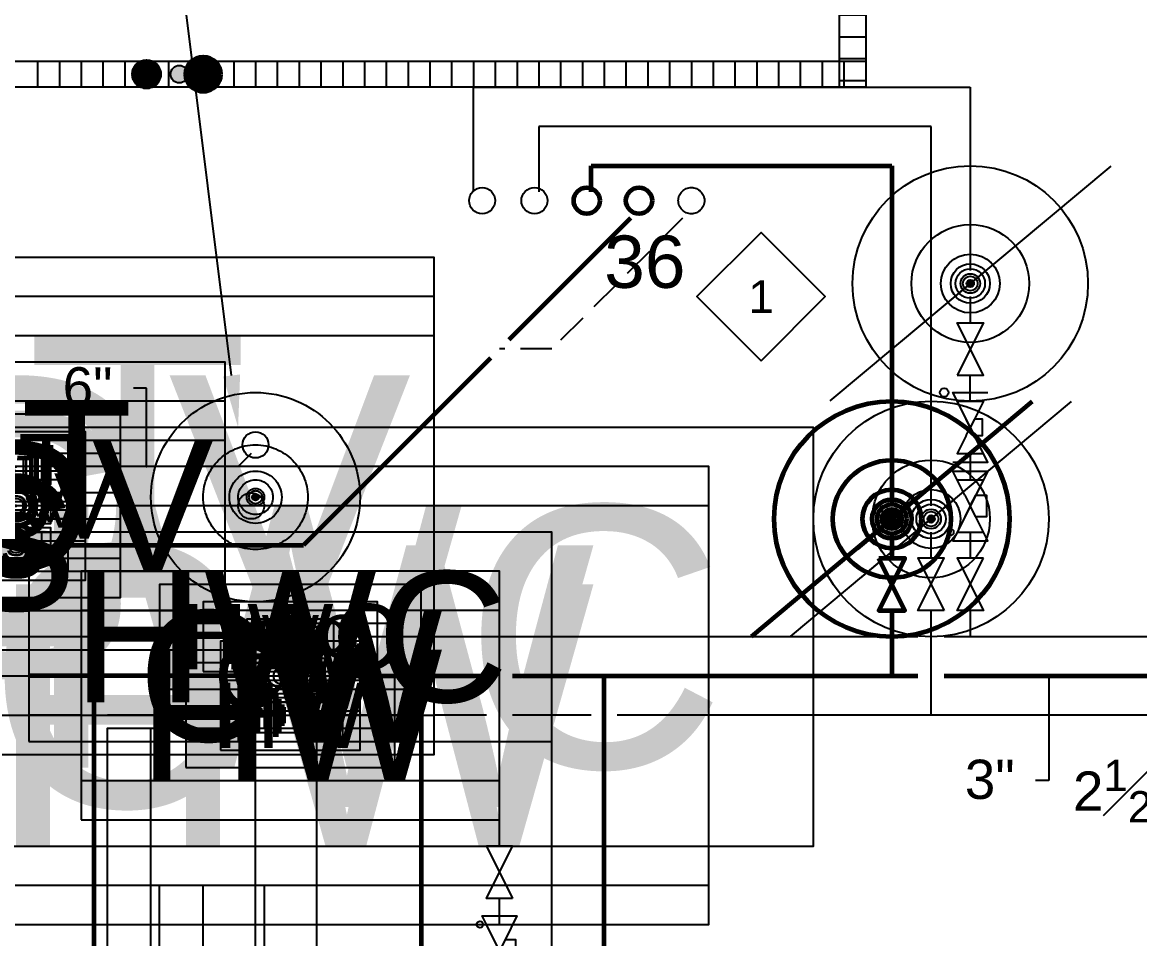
# Model space of a CAD drawing. Extents: x -3677 to 22148, y -333 to 1817.
# Drawn here: x -2621.5 to -2365.1, y 250.5 to 460.6 of the extents above; entities that cross this region are included whole.
import ezdxf
from ezdxf import colors
from ezdxf.entities.mleader import LeaderData, LeaderLine
from ezdxf.enums import TextEntityAlignment as Align
from ezdxf.math import Vec2, Vec3

# ---------------------------------------------------------------- set-up
doc = ezdxf.new("R2010")
doc.units = 0
doc.header["$LTSCALE"] = 36
doc.header["$MEASUREMENT"] = 0
doc.linetypes.add('VENT', pattern=[0.3, 0.2, -0.1])
for name, color, linetype in [('G-ANNO-TEXT', 70, 'Continuous'), ('G-ANNO-TEXT @ 96', 70, 'Continuous'), ('P-FIXT', 3, 'Continuous'), ('P-FIXT @ 1 (1)', 3, 'Continuous'), ('P-FIXT @ 1 (2)', 3, 'Continuous'), ('P-FIXT @ 12', 3, 'Continuous'), ('P-FIXT @ 128', 3, 'Continuous'), ('P-FIXT @ 16', 3, 'Continuous'), ('P-FIXT @ 192', 3, 'Continuous'), ('P-FIXT @ 2', 3, 'Continuous'), ('P-FIXT @ 24', 3, 'Continuous'), ('P-FIXT @ 384', 3, 'Continuous'), ('P-FIXT @ 4', 3, 'Continuous'), ('P-FIXT @ 48', 3, 'Continuous'), ('P-FIXT @ 64', 3, 'Continuous'), ('P-FIXT @ 768', 3, 'Continuous'), ('P-FIXT @ 8', 3, 'Continuous'), ('P-FIXT @ 96', 3, 'Continuous'), ('P-GV-N', 5, 'VENT'), ('P-GV-N @ 1 (1)', 5, 'VENT'), ('P-GV-N @ 1 (2)', 5, 'VENT'), ('P-GV-N @ 12', 5, 'VENT'), ('P-GV-N @ 128', 5, 'VENT'), ('P-GV-N @ 16', 5, 'VENT'), ('P-GV-N @ 192', 5, 'VENT'), ('P-GV-N @ 2', 5, 'VENT'), ('P-GV-N @ 24', 5, 'VENT'), ('P-GV-N @ 384', 5, 'VENT'), ('P-GV-N @ 4', 5, 'VENT'), ('P-GV-N @ 48', 5, 'VENT'), ('P-GV-N @ 64', 5, 'VENT'), ('P-GV-N @ 768', 5, 'VENT'), ('P-GV-N @ 8', 5, 'VENT'), ('P-GV-N @ 96', 5, 'VENT'), ('P-HW-N', 1, 'Continuous'), ('P-HW-N @ 1 (1)', 1, 'Continuous'), ('P-HW-N @ 1 (2)', 1, 'Continuous'), ('P-HW-N @ 12', 1, 'Continuous'), ('P-HW-N @ 128', 1, 'Continuous'), ('P-HW-N @ 16', 1, 'Continuous'), ('P-HW-N @ 192', 1, 'Continuous'), ('P-HW-N @ 2', 1, 'Continuous'), ('P-HW-N @ 24', 1, 'Continuous'), ('P-HW-N @ 384', 1, 'Continuous'), ('P-HW-N @ 4', 1, 'Continuous'), ('P-HW-N @ 48', 1, 'Continuous'), ('P-HW-N @ 64', 1, 'Continuous'), ('P-HW-N @ 768', 1, 'Continuous'), ('P-HW-N @ 8', 1, 'Continuous'), ('P-HW-N @ 96', 1, 'Continuous'), ('P-HWC-N', 2, 'Continuous'), ('P-HWC-N @ 1 (1)', 2, 'Continuous'), ('P-HWC-N @ 1 (2)', 2, 'Continuous'), ('P-HWC-N @ 12', 2, 'Continuous'), ('P-HWC-N @ 128', 2, 'Continuous'), ('P-HWC-N @ 16', 2, 'Continuous'), ('P-HWC-N @ 192', 2, 'Continuous'), ('P-HWC-N @ 2', 2, 'Continuous'), ('P-HWC-N @ 24', 2, 'Continuous'), ('P-HWC-N @ 384', 2, 'Continuous'), ('P-HWC-N @ 4', 2, 'Continuous'), ('P-HWC-N @ 48', 2, 'Continuous'), ('P-HWC-N @ 64', 2, 'Continuous'), ('P-HWC-N @ 768', 2, 'Continuous'), ('P-HWC-N @ 8', 2, 'Continuous'), ('P-HWC-N @ 96', 2, 'Continuous'), ('P-SANV-N', 5, 'VENT'), ('P-SANV-N @ 96', 5, 'VENT'), ('P-STRM-N', 2, 'Continuous'), ('P-STRM-N @ 1 (1)', 2, 'Continuous'), ('P-STRM-N @ 1 (2)', 2, 'Continuous'), ('P-STRM-N @ 128', 2, 'Continuous'), ('P-STRM-N @ 192', 2, 'Continuous'), ('P-STRM-N @ 384', 2, 'Continuous'), ('P-STRM-N @ 48', 2, 'Continuous'), ('P-STRM-N @ 64', 2, 'Continuous'), ('P-STRM-N @ 768', 2, 'Continuous'), ('P-STRM-N @ 96', 2, 'Continuous')]:
    doc.layers.add(name, color=color, linetype=linetype)
for name, color, linetype, lineweight in [('P-CW-N', 4, 'Continuous', 60), ('P-CW-N @ 1 (1)', 4, 'Continuous', 60), ('P-CW-N @ 1 (2)', 4, 'Continuous', 60), ('P-CW-N @ 12', 4, 'Continuous', 60), ('P-CW-N @ 128', 4, 'Continuous', 60), ('P-CW-N @ 16', 4, 'Continuous', 60), ('P-CW-N @ 192', 4, 'Continuous', 60), ('P-CW-N @ 2', 4, 'Continuous', 60), ('P-CW-N @ 24', 4, 'Continuous', 60), ('P-CW-N @ 384', 4, 'Continuous', 60), ('P-CW-N @ 4', 4, 'Continuous', 60), ('P-CW-N @ 48', 4, 'Continuous', 60), ('P-CW-N @ 64', 4, 'Continuous', 60), ('P-CW-N @ 768', 4, 'Continuous', 60), ('P-CW-N @ 8', 4, 'Continuous', 60), ('P-CW-N @ 96', 4, 'Continuous', 60), ('P-SAN-E', 215, 'Continuous', 25), ('P-SAN-N', 6, 'Continuous', 60), ('P-SAN-N @ 1 (1)', 6, 'Continuous', 60), ('P-SAN-N @ 1 (2)', 6, 'Continuous', 60), ('P-SAN-N @ 128', 6, 'Continuous', 60), ('P-SAN-N @ 192', 6, 'Continuous', 60), ('P-SAN-N @ 384', 6, 'Continuous', 60), ('P-SAN-N @ 48', 6, 'Continuous', 60), ('P-SAN-N @ 64', 6, 'Continuous', 60), ('P-SAN-N @ 768', 6, 'Continuous', 60), ('P-SAN-N @ 96', 6, 'Continuous', 60)]:
    doc.layers.add(name, color=color, linetype=linetype, lineweight=lineweight)
doc.layers.add('P-SAN-DFU', color=7, linetype='Continuous', plot=False)
doc.styles.add('Arial', font='arial.ttf')
doc.dimstyles.new('Loop096', dxfattribs={"dimscale": 0, "dimtxt": 0.09375, "dimasz": 0.03125, "dimexe": 0.0625, "dimexo": 0.0625, "dimgap": 0.09375, "dimtad": 1, "dimdec": 4, "dimzin": 3, "dimdsep": 46, "dimlunit": 4, "dimtxsty": 'Arial', "dimblk": 'OBLIQUE', "dimcen": 0.09375, "dimdle": 0.0625, "dimclrd": 256, "dimclre": 256, "dimclrt": 256, "dimadec": 4, "dimazin": 0, "dimtfac": 0.8, "dimtdec": 4, "dimtix": 1, "dimtofl": 0, "dimtmove": 1, "dimatfit": 0, "dimldrblk": 'LeaderNoteBlock', "dimfxl": 1, "dimfrac": 1, "dimtolj": 1, "dimtzin": 0, "dimlwd": -1, "dimlwe": -1, "dimarcsym": 0})

# ---------------------------------------------------------------- blocks, each defined once
blk = doc.blocks.new('*U4')
blk.add_circle((0, 0), 0.03125)
blk = doc.blocks.new('DIAMOND TAG')
blk.add_lwpolyline([(0, -0.1533), (0.1533, 0), (0, 0.1533), (-0.1533, 0)], close=True)
at = {"style": 'Arial'}
blk.add_attdef('XXX', text='', height=0.0781, dxfattribs=at).set_placement((0, 0), align=Align.MIDDLE)
blk = doc.blocks.new('*U26')
at = {"layer": 'DEFPOINTS'}
blk.add_lwpolyline([(-0.125, -0.0625), (0.125, -0.0625), (0.125, 0.0625), (-0.125, 0.0625)], close=True, dxfattribs=at)
at = {"style": 'Arial'}
blk.add_text('HW', height=0.078125, dxfattribs=at).set_placement((0, 0), align=Align.MIDDLE)
blk = doc.blocks.new('*U84')
at = {"layer": 'P-HW-N @ 1 (1)', "linetype": 'ByBlock', "lineweight": -2}
blk.add_blockref('*U26', (-2560, 301.73), dxfattribs=at)
at = {"layer": 'P-HW-N @ 1 (2)', "linetype": 'ByBlock', "lineweight": -2}
blk.add_blockref('*U26', (-2560, 301.73), dxfattribs=at)
at = {"layer": 'P-HW-N @ 128', "linetype": 'ByBlock', "lineweight": -2, "xscale": 128, "yscale": 128, "zscale": 128}
blk.add_blockref('*U26', (-2560, 301.73), dxfattribs=at)
at = {"layer": 'P-HW-N @ 192', "linetype": 'ByBlock', "lineweight": -2, "xscale": 192, "yscale": 192, "zscale": 192}
blk.add_blockref('*U26', (-2560, 301.73), dxfattribs=at)
at = {"layer": 'P-HW-N @ 384', "linetype": 'ByBlock', "lineweight": -2, "xscale": 384, "yscale": 384, "zscale": 384}
blk.add_blockref('*U26', (-2560, 301.73), dxfattribs=at)
at = {"layer": 'P-HW-N @ 48', "linetype": 'ByBlock', "lineweight": -2, "xscale": 48, "yscale": 48, "zscale": 48}
blk.add_blockref('*U26', (-2560, 301.73), dxfattribs=at)
at = {"layer": 'P-HW-N @ 64', "linetype": 'ByBlock', "lineweight": -2, "xscale": 64, "yscale": 64, "zscale": 64}
blk.add_blockref('*U26', (-2560, 301.73), dxfattribs=at)
at = {"layer": 'P-HW-N @ 768', "linetype": 'ByBlock', "lineweight": -2, "xscale": 768, "yscale": 768, "zscale": 768}
blk.add_blockref('*U26', (-2560, 301.73), dxfattribs=at)
at = {"layer": 'P-HW-N @ 96', "linetype": 'ByBlock', "lineweight": -2, "xscale": 96, "yscale": 96, "zscale": 96}
blk.add_blockref('*U26', (-2560, 301.73), dxfattribs=at)
blk = doc.blocks.new('*U7')
at = {"layer": 'DEFPOINTS'}
blk.add_lwpolyline([(-0.125, -0.0625), (0.125, -0.0625), (0.125, 0.0625), (-0.125, 0.0625)], close=True, dxfattribs=at)
at = {"style": 'Arial'}
blk.add_text('CW', height=0.078125, dxfattribs=at).set_placement((0, 0), align=Align.MIDDLE)
blk = doc.blocks.new('*U85')
at = {"layer": 'P-CW-N @ 1 (1)', "linetype": 'ByBlock', "lineweight": -2}
blk.add_blockref('*U7', (-2560, 310.73), dxfattribs=at)
at = {"layer": 'P-CW-N @ 1 (2)', "linetype": 'ByBlock', "lineweight": -2}
blk.add_blockref('*U7', (-2560, 310.73), dxfattribs=at)
at = {"layer": 'P-CW-N @ 128', "linetype": 'ByBlock', "lineweight": -2, "xscale": 128, "yscale": 128, "zscale": 128}
blk.add_blockref('*U7', (-2560, 310.73), dxfattribs=at)
at = {"layer": 'P-CW-N @ 192', "linetype": 'ByBlock', "lineweight": -2, "xscale": 192, "yscale": 192, "zscale": 192}
blk.add_blockref('*U7', (-2560, 310.73), dxfattribs=at)
at = {"layer": 'P-CW-N @ 384', "linetype": 'ByBlock', "lineweight": -2, "xscale": 384, "yscale": 384, "zscale": 384}
blk.add_blockref('*U7', (-2560, 310.73), dxfattribs=at)
at = {"layer": 'P-CW-N @ 48', "linetype": 'ByBlock', "lineweight": -2, "xscale": 48, "yscale": 48, "zscale": 48}
blk.add_blockref('*U7', (-2560, 310.73), dxfattribs=at)
at = {"layer": 'P-CW-N @ 64', "linetype": 'ByBlock', "lineweight": -2, "xscale": 64, "yscale": 64, "zscale": 64}
blk.add_blockref('*U7', (-2560, 310.73), dxfattribs=at)
at = {"layer": 'P-CW-N @ 768', "linetype": 'ByBlock', "lineweight": -2, "xscale": 768, "yscale": 768, "zscale": 768}
blk.add_blockref('*U7', (-2560, 310.73), dxfattribs=at)
at = {"layer": 'P-CW-N @ 96', "linetype": 'ByBlock', "lineweight": -2, "xscale": 96, "yscale": 96, "zscale": 96}
blk.add_blockref('*U7', (-2560, 310.73), dxfattribs=at)
blk = doc.blocks.new('*U12')
at = {"layer": 'DEFPOINTS'}
blk.add_lwpolyline([(-0.15625, -0.0625), (0.15625, -0.0625), (0.15625, 0.0625), (-0.15625, 0.0625)], close=True, dxfattribs=at)
at = {"style": 'Arial'}
blk.add_text('HWC', height=0.078125, dxfattribs=at).set_placement((0, 0), align=Align.MIDDLE)
blk = doc.blocks.new('*U86')
at = {"layer": 'P-HWC-N @ 1 (1)', "linetype": 'ByBlock', "lineweight": -2}
blk.add_blockref('*U12', (-2560, 319.73), dxfattribs=at)
at = {"layer": 'P-HWC-N @ 1 (2)', "linetype": 'ByBlock', "lineweight": -2}
blk.add_blockref('*U12', (-2560, 319.73), dxfattribs=at)
at = {"layer": 'P-HWC-N @ 128', "linetype": 'ByBlock', "lineweight": -2, "xscale": 128, "yscale": 128, "zscale": 128}
blk.add_blockref('*U12', (-2560, 319.73), dxfattribs=at)
at = {"layer": 'P-HWC-N @ 192', "linetype": 'ByBlock', "lineweight": -2, "xscale": 192, "yscale": 192, "zscale": 192}
blk.add_blockref('*U12', (-2560, 319.73), dxfattribs=at)
at = {"layer": 'P-HWC-N @ 384', "linetype": 'ByBlock', "lineweight": -2, "xscale": 384, "yscale": 384, "zscale": 384}
blk.add_blockref('*U12', (-2560, 319.73), dxfattribs=at)
at = {"layer": 'P-HWC-N @ 48', "linetype": 'ByBlock', "lineweight": -2, "xscale": 48, "yscale": 48, "zscale": 48}
blk.add_blockref('*U12', (-2560, 319.73), dxfattribs=at)
at = {"layer": 'P-HWC-N @ 64', "linetype": 'ByBlock', "lineweight": -2, "xscale": 64, "yscale": 64, "zscale": 64}
blk.add_blockref('*U12', (-2560, 319.73), dxfattribs=at)
at = {"layer": 'P-HWC-N @ 768', "linetype": 'ByBlock', "lineweight": -2, "xscale": 768, "yscale": 768, "zscale": 768}
blk.add_blockref('*U12', (-2560, 319.73), dxfattribs=at)
at = {"layer": 'P-HWC-N @ 96', "linetype": 'ByBlock', "lineweight": -2, "xscale": 96, "yscale": 96, "zscale": 96}
blk.add_blockref('*U12', (-2560, 319.73), dxfattribs=at)
blk = doc.blocks.new('*U87')
at = {"layer": 'P-GV-N @ 1 (1)'}
blk.add_blockref('*U4', (-2568, 351.73), dxfattribs=at)
at = {"layer": 'P-GV-N @ 1 (2)'}
blk.add_blockref('*U4', (-2568, 351.73), dxfattribs=at)
at = {"layer": 'P-GV-N @ 12', "xscale": 12, "yscale": 12, "zscale": 12}
blk.add_blockref('*U4', (-2568, 351.73), dxfattribs=at)
at = {"layer": 'P-GV-N @ 128', "xscale": 128, "yscale": 128, "zscale": 128}
blk.add_blockref('*U4', (-2568, 351.73), dxfattribs=at)
at = {"layer": 'P-GV-N @ 16', "xscale": 16, "yscale": 16, "zscale": 16}
blk.add_blockref('*U4', (-2568, 351.73), dxfattribs=at)
at = {"layer": 'P-GV-N @ 192', "xscale": 192, "yscale": 192, "zscale": 192}
blk.add_blockref('*U4', (-2568, 351.73), dxfattribs=at)
at = {"layer": 'P-GV-N @ 2', "xscale": 2, "yscale": 2, "zscale": 2}
blk.add_blockref('*U4', (-2568, 351.73), dxfattribs=at)
at = {"layer": 'P-GV-N @ 24', "xscale": 24, "yscale": 24, "zscale": 24}
blk.add_blockref('*U4', (-2568, 351.73), dxfattribs=at)
at = {"layer": 'P-GV-N @ 384', "xscale": 384, "yscale": 384, "zscale": 384}
blk.add_blockref('*U4', (-2568, 351.73), dxfattribs=at)
at = {"layer": 'P-GV-N @ 4', "xscale": 4, "yscale": 4, "zscale": 4}
blk.add_blockref('*U4', (-2568, 351.73), dxfattribs=at)
at = {"layer": 'P-GV-N @ 48', "xscale": 48, "yscale": 48, "zscale": 48}
blk.add_blockref('*U4', (-2568, 351.73), dxfattribs=at)
at = {"layer": 'P-GV-N @ 64', "xscale": 64, "yscale": 64, "zscale": 64}
blk.add_blockref('*U4', (-2568, 351.73), dxfattribs=at)
at = {"layer": 'P-GV-N @ 768', "xscale": 768, "yscale": 768, "zscale": 768}
blk.add_blockref('*U4', (-2568, 351.73), dxfattribs=at)
at = {"layer": 'P-GV-N @ 8', "xscale": 8, "yscale": 8, "zscale": 8}
blk.add_blockref('*U4', (-2568, 351.73), dxfattribs=at)
at = {"layer": 'P-GV-N @ 96', "xscale": 96, "yscale": 96, "zscale": 96}
blk.add_blockref('*U4', (-2569, 349.73), dxfattribs=at)
blk = doc.blocks.new('*U32')
at = {"layer": 'DEFPOINTS'}
blk.add_lwpolyline([(-0.125, -0.0625), (0.125, -0.0625), (0.125, 0.0625), (-0.125, 0.0625)], close=True, dxfattribs=at)
at = {"style": 'Arial'}
blk.add_text('ST', height=0.078125, dxfattribs=at).set_placement((0, 0), align=Align.MIDDLE)
blk = doc.blocks.new('*U89')
at = {"layer": 'P-STRM-N @ 1 (1)', "linetype": 'ByBlock', "lineweight": -2}
blk.add_blockref('*U32', (-2623, 358.73), dxfattribs=at)
at = {"layer": 'P-STRM-N @ 1 (2)', "linetype": 'ByBlock', "lineweight": -2}
blk.add_blockref('*U32', (-2623, 358.73), dxfattribs=at)
at = {"layer": 'P-STRM-N @ 128', "linetype": 'ByBlock', "lineweight": -2, "xscale": 128, "yscale": 128, "zscale": 128}
blk.add_blockref('*U32', (-2623, 358.73), dxfattribs=at)
at = {"layer": 'P-STRM-N @ 192', "linetype": 'ByBlock', "lineweight": -2, "xscale": 192, "yscale": 192, "zscale": 192}
blk.add_blockref('*U32', (-2623, 358.73), dxfattribs=at)
at = {"layer": 'P-STRM-N @ 384', "linetype": 'ByBlock', "lineweight": -2, "xscale": 384, "yscale": 384, "zscale": 384}
blk.add_blockref('*U32', (-2623, 358.73), dxfattribs=at)
at = {"layer": 'P-STRM-N @ 48', "linetype": 'ByBlock', "lineweight": -2, "xscale": 48, "yscale": 48, "zscale": 48}
blk.add_blockref('*U32', (-2623, 358.73), dxfattribs=at)
at = {"layer": 'P-STRM-N @ 64', "linetype": 'ByBlock', "lineweight": -2, "xscale": 64, "yscale": 64, "zscale": 64}
blk.add_blockref('*U32', (-2623, 358.73), dxfattribs=at)
at = {"layer": 'P-STRM-N @ 768', "linetype": 'ByBlock', "lineweight": -2, "xscale": 768, "yscale": 768, "zscale": 768}
blk.add_blockref('*U32', (-2623, 358.73), dxfattribs=at)
at = {"layer": 'P-STRM-N @ 96', "linetype": 'ByBlock', "lineweight": -2, "xscale": 96, "yscale": 96, "zscale": 96}
blk.add_blockref('*U32', (-2623, 358.73), dxfattribs=at)
blk = doc.blocks.new('*U30')
at = {"layer": 'DEFPOINTS'}
blk.add_lwpolyline([(-0.125, -0.0625), (0.125, -0.0625), (0.125, 0.0625), (-0.125, 0.0625)], close=True, dxfattribs=at)
at = {"style": 'Arial'}
blk.add_text('S', height=0.07812, dxfattribs=at).set_placement((0, 0), align=Align.MIDDLE)
blk = doc.blocks.new('*U90')
at = {"layer": 'P-SAN-N @ 1 (1)', "linetype": 'ByBlock', "lineweight": -2}
blk.add_blockref('*U30', (-2623, 340.73), dxfattribs=at)
at = {"layer": 'P-SAN-N @ 1 (2)', "linetype": 'ByBlock', "lineweight": -2}
blk.add_blockref('*U30', (-2623, 340.73), dxfattribs=at)
at = {"layer": 'P-SAN-N @ 128', "linetype": 'ByBlock', "lineweight": -2, "xscale": 128, "yscale": 128, "zscale": 128}
blk.add_blockref('*U30', (-2623, 340.73), dxfattribs=at)
at = {"layer": 'P-SAN-N @ 192', "linetype": 'ByBlock', "lineweight": -2, "xscale": 192, "yscale": 192, "zscale": 192}
blk.add_blockref('*U30', (-2623, 340.73), dxfattribs=at)
at = {"layer": 'P-SAN-N @ 384', "linetype": 'ByBlock', "lineweight": -2, "xscale": 384, "yscale": 384, "zscale": 384}
blk.add_blockref('*U30', (-2623, 340.73), dxfattribs=at)
at = {"layer": 'P-SAN-N @ 48', "linetype": 'ByBlock', "lineweight": -2, "xscale": 48, "yscale": 48, "zscale": 48}
blk.add_blockref('*U30', (-2623, 340.73), dxfattribs=at)
at = {"layer": 'P-SAN-N @ 64', "linetype": 'ByBlock', "lineweight": -2, "xscale": 64, "yscale": 64, "zscale": 64}
blk.add_blockref('*U30', (-2623, 340.73), dxfattribs=at)
at = {"layer": 'P-SAN-N @ 768', "linetype": 'ByBlock', "lineweight": -2, "xscale": 768, "yscale": 768, "zscale": 768}
blk.add_blockref('*U30', (-2623, 340.73), dxfattribs=at)
at = {"layer": 'P-SAN-N @ 96', "linetype": 'ByBlock', "lineweight": -2, "xscale": 96, "yscale": 96, "zscale": 96}
blk.add_blockref('*U30', (-2623, 340.73), dxfattribs=at)
blk = doc.blocks.new('*U36')
at = {"layer": 'DEFPOINTS'}
blk.add_lwpolyline([(-0.125, -0.0625), (0.125, -0.0625), (0.125, 0.0625), (-0.125, 0.0625)], close=True, dxfattribs=at)
at = {"style": 'Arial'}
blk.add_text('GDV', height=0.078125, dxfattribs=at).set_placement((0, 0), align=Align.MIDDLE)
blk = doc.blocks.new('*U91')
at = {"layer": 'P-GV-N @ 1 (1)', "linetype": 'ByBlock', "lineweight": -2}
blk.add_blockref('*U36', (-2623, 349.73), dxfattribs=at)
at = {"layer": 'P-GV-N @ 1 (2)', "linetype": 'ByBlock', "lineweight": -2}
blk.add_blockref('*U36', (-2623, 349.73), dxfattribs=at)
at = {"layer": 'P-GV-N @ 128', "linetype": 'ByBlock', "lineweight": -2, "xscale": 128, "yscale": 128, "zscale": 128}
blk.add_blockref('*U36', (-2623, 349.73), dxfattribs=at)
at = {"layer": 'P-GV-N @ 192', "linetype": 'ByBlock', "lineweight": -2, "xscale": 192, "yscale": 192, "zscale": 192}
blk.add_blockref('*U36', (-2623, 349.73), dxfattribs=at)
at = {"layer": 'P-GV-N @ 384', "linetype": 'ByBlock', "lineweight": -2, "xscale": 384, "yscale": 384, "zscale": 384}
blk.add_blockref('*U36', (-2623, 349.73), dxfattribs=at)
at = {"layer": 'P-GV-N @ 48', "linetype": 'ByBlock', "lineweight": -2, "xscale": 48, "yscale": 48, "zscale": 48}
blk.add_blockref('*U36', (-2623, 349.73), dxfattribs=at)
at = {"layer": 'P-GV-N @ 64', "linetype": 'ByBlock', "lineweight": -2, "xscale": 64, "yscale": 64, "zscale": 64}
blk.add_blockref('*U36', (-2623, 349.73), dxfattribs=at)
at = {"layer": 'P-GV-N @ 768', "linetype": 'ByBlock', "lineweight": -2, "xscale": 768, "yscale": 768, "zscale": 768}
blk.add_blockref('*U36', (-2623, 349.73), dxfattribs=at)
at = {"layer": 'P-GV-N @ 96', "linetype": 'ByBlock', "lineweight": -2, "xscale": 96, "yscale": 96, "zscale": 96}
blk.add_blockref('*U36', (-2623, 349.73), dxfattribs=at)
blk = doc.blocks.new('RWSAnon_2456709.604092')
at = {"layer": 'P-SAN-E'}
h = blk.add_hatch(color=256, dxfattribs=at)
edge = h.paths.add_edge_path()
edge.add_arc((0, 0), 2, 0, 360)
at = {"layer": 'P-SAN-E', "color": 7}
for p, q in [((-32.5, 3), (-32.5, -3)), ((-27.5, 3), (-27.5, -3)), ((-22.5, 3), (-22.5, -3)), ((-17.5, 3), (-17.5, -3)), ((-12.5, 3), (-12.5, -3)), ((-7.5, 3), (-7.5, -3)), ((-2.5, 3), (-2.5, -3)), ((2.5, 3), (2.5, -3)), ((7.5, 3), (7.5, -3)), ((12.5, 3), (12.5, -3)), ((17.5, 3), (17.5, -3)), ((22.5, 3), (22.5, -3)), ((27.5, 3), (27.5, -3)), ((32.5, 3), (32.5, -3)), ((37.5, 3), (37.5, -3)), ((42.5, 3), (42.5, -3)), ((47.5, 3), (47.5, -3)), ((52.5, 3), (52.5, -3)), ((57.5, 3), (57.5, -3)), ((62.5, 3), (62.5, -3)), ((67.5, 3), (67.5, -3)), ((72.5, 3), (72.5, -3)), ((77.5, 3), (77.5, -3)), ((82.5, 3), (82.5, -3)), ((87.5, 3), (87.5, -3)), ((92.5, 3), (92.5, -3)), ((97.5, 3), (97.5, -3)), ((102.5, 3), (102.5, -3)), ((107.5, 3), (107.5, -3)), ((112.5, 3), (112.5, -3)), ((117.5, 3), (117.5, -3)), ((122.5, 3), (122.5, -3)), ((127.5, 3), (127.5, -3)), ((132.5, 3), (132.5, -3)), ((137.5, 3), (137.5, -3)), ((142.5, 3), (142.5, -3)), ((147.5, 3), (147.5, -3)), ((152.5, 3), (152.5, -3)), ((157.5, 3), (157.5, -3))]:
    blk.add_line(p, q, dxfattribs=at)
at = {"layer": 'P-SAN-E'}
blk.add_lwpolyline([(-157.5, 3), (157.5, 3), (157.5, -3), (-157.5, -3)], close=True, dxfattribs=at)
blk.add_circle((0, 0), 2, dxfattribs=at)
blk = doc.blocks.new('RWSAnon_2456709.603566')
at = {"layer": 'P-SAN-E'}
h = blk.add_hatch(color=256, dxfattribs=at)
edge = h.paths.add_edge_path()
edge.add_arc((0, 0), 2, 0, 360)
at = {"layer": 'P-SAN-E', "color": 7}
for p, q in [((3, 105), (-3, 105)), ((3, 100), (-3, 100)), ((3, 95), (-3, 95)), ((3, 90), (-3, 90)), ((3, 85), (-3, 85)), ((3, 80), (-3, 80)), ((3, 75), (-3, 75)), ((3, 70), (-3, 70)), ((3, 65), (-3, 65)), ((3, 60), (-3, 60)), ((3, 55), (-3, 55)), ((3, 50), (-3, 50)), ((3, 45), (-3, 45)), ((3, 40), (-3, 40)), ((3, 35), (-3, 35)), ((3, 30), (-3, 30)), ((3, 25), (-3, 25)), ((3, 20), (-3, 20)), ((3, 15), (-3, 15)), ((3, 10), (-3, 10)), ((3, 5), (-3, 5)), ((3, 0), (-3, 0)), ((3, -5), (-3, -5)), ((3, -10), (-3, -10)), ((3, -15), (-3, -15)), ((3, -20), (-3, -20)), ((3, -25), (-3, -25)), ((3, -30), (-3, -30)), ((3, -35), (-3, -35)), ((3, -40), (-3, -40)), ((3, -45), (-3, -45)), ((3, -50), (-3, -50)), ((3, -55), (-3, -55)), ((3, -60), (-3, -60)), ((3, -65), (-3, -65)), ((3, -70), (-3, -70)), ((3, -75), (-3, -75)), ((3, -80), (-3, -80)), ((3, -85), (-3, -85)), ((3, -90), (-3, -90)), ((3, -95), (-3, -95)), ((3, -100), (-3, -100)), ((3, -105), (-3, -105))]:
    blk.add_line(p, q, dxfattribs=at)
at = {"layer": 'P-SAN-E'}
blk.add_lwpolyline([(3, 106.5), (3, -106.5), (-3, -106.5), (-3, 106.5)], close=True, dxfattribs=at)
blk.add_circle((0, 0), 2, dxfattribs=at)
blk = doc.blocks.new('*U3')
h = blk.add_hatch()
h.set_pattern_fill('ANSI31', color=256, scale=0.025, angle=135)
edge = h.paths.add_edge_path()
edge.add_arc((0, 0), 0.0313, 0, 360)
blk.add_circle((0, 0), 0.0312)
blk = doc.blocks.new('*U101')
at = {"layer": 'P-SAN-N @ 128', "xscale": 128, "yscale": 128, "zscale": 128, "rotation": 180}
blk.add_blockref('*U3', (-2580, 448.73), dxfattribs=at)
at = {"layer": 'P-SAN-N @ 96', "xscale": 96, "yscale": 96, "zscale": 96, "rotation": 180}
blk.add_blockref('*U3', (-2593, 448.73), dxfattribs=at)
blk = doc.blocks.new('_Oblique')
at = {"color": 0, "linetype": 'ByBlock', "lineweight": -2}
blk.add_line((-0.5, -0.5), (0.5, 0.5), dxfattribs=at)
blk = doc.blocks.new('LeaderNoteBlock')
blk.add_ellipse((0, 0), major_axis=(1, 0), ratio=0.25, start_param=5.387521, end_param=10.320443)
blk = doc.blocks.new('*U22')
at = {"linetype": 'Continuous'}
blk.add_lwpolyline([(-0.0625, 0.0625, 0, 0.0273, 0), (-0.0041, 0.0625, 0, 0, 0), (-0.0041, 0.0625, 0, 0, 0), (0.0625, 0.0625, 0, 0, 0)], format="xyseb", dxfattribs=at)
blk.add_lwpolyline([(-0.0625, 0.0312), (-0.0625, -0.0312), (0.0625, 0.0312), (0.0625, -0.0312)], dxfattribs=at)
blk.add_circle((0.0625, 0.0469), 0.00781, dxfattribs=at)
blk = doc.blocks.new('*U200')
at = {"layer": 'P-HWC-N @ 128', "xscale": -128, "yscale": 128, "zscale": 128, "rotation": 180}
blk.add_blockref('*U22', (9, 0), dxfattribs=at)
at = {"layer": 'P-HWC-N @ 96', "xscale": 96, "yscale": 96, "zscale": -96, "rotation": 180}
blk.add_blockref('*U22', (-9, 0), dxfattribs=at)
blk = doc.blocks.new('*U23')
at = {"linetype": 'Continuous'}
for points in [[(-0.0195, -0.0098), (-0.0625, -0.0313), (-0.0625, 0.0312), (-0.0195, 0.0098)], [(-0.0195, 0.0098), (-0.0195, 0.0293), (0.0195, 0.0293), (0.0195, 0.0098)], [(0.0195, -0.0098), (0.0625, -0.0313), (0.0625, 0.0312), (0.0195, 0.0098)], [(-0.0195, -0.0098), (0, 0), (-0.0195, 0.0098)], [(0.0195, 0.0098), (0, 0), (0.0195, -0.0098)]]:
    blk.add_lwpolyline(points, dxfattribs=at)
blk = doc.blocks.new('*U201')
at = {"layer": 'P-HWC-N @ 128', "xscale": -128, "yscale": 128, "zscale": 128, "rotation": 5.3905568009327e-07}
blk.add_blockref('*U23', (-9, 0), dxfattribs=at)
at = {"layer": 'P-HWC-N @ 96', "xscale": 96, "yscale": 96, "zscale": -96}
blk.add_blockref('*U23', (9, 0), dxfattribs=at)
blk = doc.blocks.new('PLMB BALL VALVES')
at = {"linetype": 'Continuous'}
blk.add_lwpolyline([(-0.0625, -0.03125), (-0.0625, 0.03125), (0.0625, -0.03125), (0.0625, 0.03125), (-0.0625, -0.03125)], dxfattribs=at)
blk = doc.blocks.new('A$C16132887')
at = {"layer": 'P-HWC-N'}
for p, q in [((-15, 0), (-21, 0)), ((3, 0), (-3, 0)), ((15, 0), (21, 0))]:
    blk.add_line(p, q, dxfattribs=at)
for name in ['*U201', '*U200']:
    blk.add_blockref(name, (0, 0), dxfattribs=at)
at = {"layer": 'P-HWC-N @ 96', "xscale": 96, "yscale": 96, "zscale": 96, "rotation": 180}
blk.add_blockref('PLMB BALL VALVES', (-27, 0), dxfattribs=at)
at = {"layer": 'P-HWC-N @ 96', "xscale": 96, "yscale": 96, "zscale": 96}
blk.add_blockref('PLMB BALL VALVES', (27, 0), dxfattribs=at)
blk = doc.blocks.new('*U25')
at = {"color": 7, "linetype": 'Continuous'}
blk.add_line((-0.03508, 0.04195), (0.03508, -0.04195), dxfattribs=at)
at = {"linetype": 'Continuous'}
blk.add_circle((0, 0), 0.03516, dxfattribs=at)
blk = doc.blocks.new('*U238')
at = {"layer": 'P-HWC-N @ 1 (1)', "rotation": 270}
blk.add_blockref('*U25', (-2404, 400.73), dxfattribs=at)
at = {"layer": 'P-HWC-N @ 1 (2)', "rotation": 270}
blk.add_blockref('*U25', (-2404, 400.73), dxfattribs=at)
at = {"layer": 'P-HWC-N @ 12', "xscale": 12, "yscale": 12, "zscale": 12, "rotation": 270}
blk.add_blockref('*U25', (-2404, 400.73), dxfattribs=at)
at = {"layer": 'P-HWC-N @ 128', "xscale": 128, "yscale": 128, "zscale": 128, "rotation": 270}
blk.add_blockref('*U25', (-2404, 400.73), dxfattribs=at)
at = {"layer": 'P-HWC-N @ 16', "xscale": 16, "yscale": 16, "zscale": 16, "rotation": 270}
blk.add_blockref('*U25', (-2404, 400.73), dxfattribs=at)
at = {"layer": 'P-HWC-N @ 192', "xscale": 192, "yscale": 192, "zscale": 192, "rotation": 270}
blk.add_blockref('*U25', (-2404, 400.73), dxfattribs=at)
at = {"layer": 'P-HWC-N @ 2', "xscale": 2, "yscale": 2, "zscale": 2, "rotation": 270}
blk.add_blockref('*U25', (-2404, 400.73), dxfattribs=at)
at = {"layer": 'P-HWC-N @ 24', "xscale": 24, "yscale": 24, "zscale": 24, "rotation": 270}
blk.add_blockref('*U25', (-2404, 400.73), dxfattribs=at)
at = {"layer": 'P-HWC-N @ 384', "xscale": 384, "yscale": 384, "zscale": 384, "rotation": 270}
blk.add_blockref('*U25', (-2404, 400.73), dxfattribs=at)
at = {"layer": 'P-HWC-N @ 4', "xscale": 4, "yscale": 4, "zscale": 4, "rotation": 270}
blk.add_blockref('*U25', (-2404, 400.73), dxfattribs=at)
at = {"layer": 'P-HWC-N @ 48', "xscale": 48, "yscale": 48, "zscale": 48, "rotation": 270}
blk.add_blockref('*U25', (-2404, 400.73), dxfattribs=at)
at = {"layer": 'P-HWC-N @ 64', "xscale": 64, "yscale": 64, "zscale": 64, "rotation": 270}
blk.add_blockref('*U25', (-2404, 400.73), dxfattribs=at)
at = {"layer": 'P-HWC-N @ 768', "xscale": 768, "yscale": 768, "zscale": 768, "rotation": 270}
blk.add_blockref('*U25', (-2404, 400.73), dxfattribs=at)
at = {"layer": 'P-HWC-N @ 8', "xscale": 8, "yscale": 8, "zscale": 8, "rotation": 270}
blk.add_blockref('*U25', (-2404, 400.73), dxfattribs=at)
at = {"layer": 'P-HWC-N @ 96', "xscale": 96, "yscale": 96, "zscale": 96, "rotation": 270}
blk.add_blockref('*U25', (-2404, 400.73), dxfattribs=at)
blk = doc.blocks.new('*U239')
at = {"layer": 'P-CW-N @ 1 (1)', "rotation": 270}
blk.add_blockref('*U25', (-2422, 346.73), dxfattribs=at)
at = {"layer": 'P-CW-N @ 1 (2)', "rotation": 270}
blk.add_blockref('*U25', (-2422, 346.73), dxfattribs=at)
at = {"layer": 'P-CW-N @ 12', "xscale": 12, "yscale": 12, "zscale": 12, "rotation": 270}
blk.add_blockref('*U25', (-2422, 346.73), dxfattribs=at)
at = {"layer": 'P-CW-N @ 128', "xscale": 128, "yscale": 128, "zscale": 128, "rotation": 270}
blk.add_blockref('*U25', (-2422, 346.73), dxfattribs=at)
at = {"layer": 'P-CW-N @ 16', "xscale": 16, "yscale": 16, "zscale": 16, "rotation": 270}
blk.add_blockref('*U25', (-2422, 346.73), dxfattribs=at)
at = {"layer": 'P-CW-N @ 192', "xscale": 192, "yscale": 192, "zscale": 192, "rotation": 270}
blk.add_blockref('*U25', (-2422, 346.73), dxfattribs=at)
at = {"layer": 'P-CW-N @ 2', "xscale": 2, "yscale": 2, "zscale": 2, "rotation": 270}
blk.add_blockref('*U25', (-2422, 346.73), dxfattribs=at)
at = {"layer": 'P-CW-N @ 24', "xscale": 24, "yscale": 24, "zscale": 24, "rotation": 270}
blk.add_blockref('*U25', (-2422, 346.73), dxfattribs=at)
at = {"layer": 'P-CW-N @ 384', "xscale": 384, "yscale": 384, "zscale": 384, "rotation": 270}
blk.add_blockref('*U25', (-2422, 346.73), dxfattribs=at)
at = {"layer": 'P-CW-N @ 4', "xscale": 4, "yscale": 4, "zscale": 4, "rotation": 270}
blk.add_blockref('*U25', (-2422, 346.73), dxfattribs=at)
at = {"layer": 'P-CW-N @ 48', "xscale": 48, "yscale": 48, "zscale": 48, "rotation": 270}
blk.add_blockref('*U25', (-2422, 346.73), dxfattribs=at)
at = {"layer": 'P-CW-N @ 64', "xscale": 64, "yscale": 64, "zscale": 64, "rotation": 270}
blk.add_blockref('*U25', (-2422, 346.73), dxfattribs=at)
at = {"layer": 'P-CW-N @ 768', "xscale": 768, "yscale": 768, "zscale": 768, "rotation": 270}
blk.add_blockref('*U25', (-2422, 346.73), dxfattribs=at)
at = {"layer": 'P-CW-N @ 8', "xscale": 8, "yscale": 8, "zscale": 8, "rotation": 270}
blk.add_blockref('*U25', (-2422, 346.73), dxfattribs=at)
at = {"layer": 'P-CW-N @ 96', "xscale": 96, "yscale": 96, "zscale": 96, "rotation": 270}
blk.add_blockref('*U25', (-2422, 346.73), dxfattribs=at)
blk = doc.blocks.new('*U240')
at = {"layer": 'P-HW-N @ 1 (1)', "rotation": 90}
blk.add_blockref('*U25', (-2413, 346.73), dxfattribs=at)
at = {"layer": 'P-HW-N @ 1 (2)', "rotation": 89.99999999999999}
blk.add_blockref('*U25', (-2413, 346.73), dxfattribs=at)
at = {"layer": 'P-HW-N @ 12', "xscale": 12, "yscale": 12, "zscale": 12, "rotation": 89.99999999999999}
blk.add_blockref('*U25', (-2413, 346.73), dxfattribs=at)
at = {"layer": 'P-HW-N @ 128', "xscale": 128, "yscale": 128, "zscale": 128, "rotation": 89.99999999999999}
blk.add_blockref('*U25', (-2413, 346.73), dxfattribs=at)
at = {"layer": 'P-HW-N @ 16', "xscale": 16, "yscale": 16, "zscale": 16, "rotation": 89.99999999999999}
blk.add_blockref('*U25', (-2413, 346.73), dxfattribs=at)
at = {"layer": 'P-HW-N @ 192', "xscale": 192, "yscale": 192, "zscale": 192, "rotation": 89.99999999999999}
blk.add_blockref('*U25', (-2413, 346.73), dxfattribs=at)
at = {"layer": 'P-HW-N @ 2', "xscale": 2, "yscale": 2, "zscale": 2, "rotation": 89.99999999999999}
blk.add_blockref('*U25', (-2413, 346.73), dxfattribs=at)
at = {"layer": 'P-HW-N @ 24', "xscale": 24, "yscale": 24, "zscale": 24, "rotation": 89.99999999999999}
blk.add_blockref('*U25', (-2413, 346.73), dxfattribs=at)
at = {"layer": 'P-HW-N @ 384', "xscale": 384, "yscale": 384, "zscale": 384, "rotation": 89.99999999999999}
blk.add_blockref('*U25', (-2413, 346.73), dxfattribs=at)
at = {"layer": 'P-HW-N @ 4', "xscale": 4, "yscale": 4, "zscale": 4, "rotation": 89.99999999999999}
blk.add_blockref('*U25', (-2413, 346.73), dxfattribs=at)
at = {"layer": 'P-HW-N @ 48', "xscale": 48, "yscale": 48, "zscale": 48, "rotation": 89.99999999999999}
blk.add_blockref('*U25', (-2413, 346.73), dxfattribs=at)
at = {"layer": 'P-HW-N @ 64', "xscale": 64, "yscale": 64, "zscale": 64, "rotation": 89.99999999999999}
blk.add_blockref('*U25', (-2413, 346.73), dxfattribs=at)
at = {"layer": 'P-HW-N @ 768', "xscale": 768, "yscale": 768, "zscale": 768, "rotation": 89.99999999999999}
blk.add_blockref('*U25', (-2413, 346.73), dxfattribs=at)
at = {"layer": 'P-HW-N @ 8', "xscale": 8, "yscale": 8, "zscale": 8, "rotation": 89.99999999999999}
blk.add_blockref('*U25', (-2413, 346.73), dxfattribs=at)
at = {"layer": 'P-HW-N @ 96', "xscale": 96, "yscale": 96, "zscale": 96, "rotation": 89.99999999999999}
blk.add_blockref('*U25', (-2413, 346.73), dxfattribs=at)
blk = doc.blocks.new('*U52')
h = blk.add_hatch()
h.set_pattern_fill('_USER', scale=0.03125, pattern_type=0)
h.set_pattern_definition([(0, (-0.09375, -0.03125), (0, 0.03125), [])])
h.paths.add_polyline_path([(0.09375, 0.03125), (-0.09375, 0.03125), (-0.09375, -0.03125), (0.09375, -0.03125)])
blk.add_lwpolyline([(-0.09375, -0.03125), (-0.09375, 0.03125), (0.09375, 0.03125), (0.09375, -0.03125), (-0.09375, -0.03125)])
blk = doc.blocks.new('*U310')
at = {"layer": 'P-FIXT @ 1 (1)', "rotation": 90}
blk.add_blockref('*U52', (-2578, 226.73), dxfattribs=at)
at = {"layer": 'P-FIXT @ 1 (2)', "rotation": 89.99999999999999}
blk.add_blockref('*U52', (-2578, 226.73), dxfattribs=at)
at = {"layer": 'P-FIXT @ 12', "xscale": 12, "yscale": 12, "zscale": 12, "rotation": 89.99999999999999}
blk.add_blockref('*U52', (-2578, 226.73), dxfattribs=at)
at = {"layer": 'P-FIXT @ 128', "xscale": 128, "yscale": 128, "zscale": 128, "rotation": 89.99999999999999}
blk.add_blockref('*U52', (-2578, 226.73), dxfattribs=at)
at = {"layer": 'P-FIXT @ 16', "xscale": 16, "yscale": 16, "zscale": 16, "rotation": 89.99999999999999}
blk.add_blockref('*U52', (-2578, 226.73), dxfattribs=at)
at = {"layer": 'P-FIXT @ 192', "xscale": 192, "yscale": 192, "zscale": 192, "rotation": 89.99999999999999}
blk.add_blockref('*U52', (-2578, 226.73), dxfattribs=at)
at = {"layer": 'P-FIXT @ 2', "xscale": 2, "yscale": 2, "zscale": 2, "rotation": 89.99999999999999}
blk.add_blockref('*U52', (-2578, 226.73), dxfattribs=at)
at = {"layer": 'P-FIXT @ 24', "xscale": 24, "yscale": 24, "zscale": 24, "rotation": 89.99999999999999}
blk.add_blockref('*U52', (-2578, 226.73), dxfattribs=at)
at = {"layer": 'P-FIXT @ 384', "xscale": 384, "yscale": 384, "zscale": 384, "rotation": 89.99999999999999}
blk.add_blockref('*U52', (-2578, 226.73), dxfattribs=at)
at = {"layer": 'P-FIXT @ 4', "xscale": 4, "yscale": 4, "zscale": 4, "rotation": 89.99999999999999}
blk.add_blockref('*U52', (-2578, 226.73), dxfattribs=at)
at = {"layer": 'P-FIXT @ 48', "xscale": 48, "yscale": 48, "zscale": 48, "rotation": 89.99999999999999}
blk.add_blockref('*U52', (-2578, 226.73), dxfattribs=at)
at = {"layer": 'P-FIXT @ 64', "xscale": 64, "yscale": 64, "zscale": 64, "rotation": 89.99999999999999}
blk.add_blockref('*U52', (-2578, 226.73), dxfattribs=at)
at = {"layer": 'P-FIXT @ 768', "xscale": 768, "yscale": 768, "zscale": 768, "rotation": 89.99999999999999}
blk.add_blockref('*U52', (-2578, 226.73), dxfattribs=at)
at = {"layer": 'P-FIXT @ 8', "xscale": 8, "yscale": 8, "zscale": 8, "rotation": 89.99999999999999}
blk.add_blockref('*U52', (-2578, 226.73), dxfattribs=at)
at = {"layer": 'P-FIXT @ 96', "xscale": 96, "yscale": 96, "zscale": 96, "rotation": 89.99999999999999}
blk.add_blockref('*U52', (-2578, 229.73), dxfattribs=at)

msp = doc.modelspace()

# ---------------------------------------------------------------- linework, layer by layer
at = {"layer": 'P-CW-N'}
for p, q in [((-2491, 421.73), (-2491, 427.73)), ((-2491, 427.73), (-2422, 427.73)), ((-2422, 427.73), (-2422, 349.73)), ((-2422, 343.73), (-2422, 337.73)), ((-2422, 325.73), (-2422, 310.73)), ((-2572, 310.73), (-2620, 310.73)), ((-2605, 55.73), (-2605, 310.73)), ((-2548, 310.73), (-2515, 310.73)), ((-2530, 310.73), (-2530, 235.73)), ((-2509, 310.73), (-2416, 310.73)), ((-2488, 217.73), (-2488, 310.73)), ((-2410, 310.73), (-2260, 310.73))]:
    msp.add_line(p, q, dxfattribs=at)
at = {"layer": 'P-GV-N'}
msp.add_line((-2572, 349.73), (-2611, 349.73), dxfattribs=at)
at = {"layer": 'P-HW-N'}
for p, q in [((-2413, 436.73), (-2503, 436.73)), ((-2503, 436.73), (-2503, 421.73)), ((-2413, 349.73), (-2413, 436.73)), ((-2413, 337.73), (-2413, 343.73)), ((-2413, 301.73), (-2413, 325.73)), ((-2608, 301.73), (-2620, 301.73)), ((-2572, 301.73), (-2602, 301.73)), ((-2533, 301.73), (-2548, 301.73)), ((-2515, 301.73), (-2527, 301.73)), ((-2491, 301.73), (-2509, 301.73)), ((-2500, 217.73), (-2500, 301.73)), ((-2260, 301.73), (-2485, 301.73))]:
    msp.add_line(p, q, dxfattribs=at)
at = {"layer": 'P-HWC-N'}
for p, q in [((-2518, 421.73), (-2518, 445.73)), ((-2518, 445.73), (-2404, 445.73)), ((-2404, 445.73), (-2404, 403.73)), ((-2404, 397.73), (-2404, 391.73)), ((-2404, 325.73), (-2404, 319.73)), ((-2574.98, 319.73), (-2749, 319.73)), ((-2425, 319.73), (-2545.02, 319.73)), ((-2512, 271.73), (-2512, 319.73)), ((-2416, 319.73), (-2419, 319.73)), ((-2215, 319.73), (-2410, 319.73))]:
    msp.add_line(p, q, dxfattribs=at)
at = {"layer": 'P-SAN-N'}
for p, q in [((-2482, 415.73), (-2509.88, 387.85)), ((-2514.12, 383.61), (-2557, 340.73)), ((-2611, 340.73), (-2557, 340.73))]:
    msp.add_line(p, q, dxfattribs=at)
at = {"layer": 'P-SANV-N'}
for p, q in [((-2470, 415.73), (-2500, 385.73)), ((-2500, 385.73), (-2512, 385.73))]:
    msp.add_line(p, q, dxfattribs=at)
at = {"layer": 'P-STRM-N'}
for p, q in [((-2569, 361.73), (-2572, 358.73)), ((-2572, 358.73), (-2611, 358.73))]:
    msp.add_line(p, q, dxfattribs=at)

# ---------------------------------------------------------------- block references
at = {"layer": 'G-ANNO-TEXT @ 96', "xscale": 96, "yscale": 96, "zscale": 96}
msp.add_blockref('DIAMOND TAG', (-2452, 397.73), dxfattribs=at).add_auto_attribs({'XXX': '1'})
at = {"layer": 'P-CW-N'}
for name in ['*U239', '*U85']:
    msp.add_blockref(name, (0, 0), dxfattribs=at)
at = {"layer": 'P-CW-N @ 96', "xscale": 96, "yscale": 96, "zscale": 96}
for name, p, rotation in [('*U4', (-2492, 419.73), 180), ('PLMB BALL VALVES', (-2422, 331.73), 270)]:
    msp.add_blockref(name, p, dxfattribs=dict(at, rotation=rotation))
at = {"layer": 'P-FIXT'}
msp.add_blockref('*U310', (0, 0), dxfattribs=at)
at = {"layer": 'P-GV-N'}
for name in ['*U91', '*U87']:
    msp.add_blockref(name, (0, 0), dxfattribs=at)
at = {"layer": 'P-HW-N'}
for name in ['*U240', '*U84']:
    msp.add_blockref(name, (0, 0), dxfattribs=at)
at = {"layer": 'P-HW-N @ 96', "xscale": 96, "yscale": 96, "zscale": 96}
for name, p, rotation in [('*U4', (-2504, 419.73), 180), ('PLMB BALL VALVES', (-2413, 331.73), 90)]:
    msp.add_blockref(name, p, dxfattribs=dict(at, rotation=rotation))
at = {"layer": 'P-HWC-N'}
for name in ['*U238', '*U86']:
    msp.add_blockref(name, (0, 0), dxfattribs=at)
at = {"layer": 'P-HWC-N', "xscale": -1, "rotation": 270}
msp.add_blockref('A$C16132887', (-2404, 358.73), dxfattribs=at)
at = {"layer": 'P-HWC-N', "rotation": 270}
msp.add_blockref('A$C16132887', (-2512, 238.73), dxfattribs=at)
at = {"layer": 'P-HWC-N @ 96', "xscale": 96, "yscale": 96, "zscale": 96, "rotation": 180}
msp.add_blockref('*U4', (-2516, 419.73), dxfattribs=at)
at = {"layer": 'P-SAN-E'}
for name, p in [('RWSAnon_2456709.603566', (-2431, 552.23)), ('RWSAnon_2456709.604092', (-2585.5, 448.73))]:
    msp.add_blockref(name, p, dxfattribs=at)
at = {"layer": 'P-SAN-N'}
for name in ['*U101', '*U90']:
    msp.add_blockref(name, (0, 0), dxfattribs=at)
at = {"layer": 'P-SAN-N @ 96', "xscale": 96, "yscale": 96, "zscale": 96, "rotation": 180}
msp.add_blockref('*U4', (-2480, 419.73), dxfattribs=at)
at = {"layer": 'P-SANV-N @ 96', "xscale": 96, "yscale": 96, "zscale": 96, "rotation": 180}
msp.add_blockref('*U4', (-2468, 419.73), dxfattribs=at)
at = {"layer": 'P-STRM-N'}
msp.add_blockref('*U89', (0, 0), dxfattribs=at)
at = {"layer": 'P-STRM-N @ 96', "xscale": 96, "yscale": 96, "zscale": 96}
msp.add_blockref('*U4', (-2568, 363.73), dxfattribs=at)

# ---------------------------------------------------------------- texts
at = {"layer": 'G-ANNO-TEXT', "char_height": 9, "attachment_point": 3, "style": 'Arial'}
for s, width, insert in [('6"', 40.2, (-2600.8, 381.53)), ('\\A1;3"', 64.2, (-2393.8, 291.53)), ('\\A1;2{\\H0.8x;\\S1#2;}"', 64.2, (-2357.8, 291.53))]:
    msp.add_mtext_dynamic_manual_height_columns(s, width=width, gutter_width=45, heights=[0], dxfattribs=dict(at, insert=insert))
at = {"layer": 'P-SAN-DFU', "color": 3, "insert": (-2488, 411.73), "char_height": 12, "attachment_point": 1, "style": 'Arial'}
msp.add_mtext_dynamic_manual_height_columns('36', width=68, gutter_width=60, heights=[0], dxfattribs=at)

# ---------------------------------------------------------------- leaders
at = {"layer": 'G-ANNO-TEXT'}
for points in [[(-2593, 358.73), (-2593, 376.73), (-2596, 376.73)], [(-2386, 310.73), (-2386, 286.73), (-2389, 286.73)]]:
    msp.add_leader(points, dimstyle='Loop096', override={"dimscale": 0}, dxfattribs=at)
ml = msp.add_multileader_mtext('Standard', dxfattribs=at)
ml.set_content('4"ST(2,800FT²)\\P4"GDV', color=256, style='Arial')
ml.set_leader_properties(color=256, linetype='ByLayer', lineweight=-1)
ml.build(insert=Vec2(0, 0))
ml.multileader.update_dxf_attribs({"has_dogleg": 0, "dogleg_length": 0.125, "arrow_head_size": 12, "scale": 96})
ctx = ml.context
ctx.base_point, ctx.scale, ctx.char_height, ctx.arrow_head_size, ctx.landing_gap_size, ctx.plane_origin = Vec3(-2724.29, 719.73), 96, 9, 12, 3, Vec3(-2572, 367.73)
ctx.text_align_type = 2
notes = []
notes.append((ctx, [(0, (1, 1, 0), (-2620, 719.73), (-1, 0), 12, [(0, [(-2572, 367.73), (-2616, 719.73)], 0, [])])]))
ctx.mtext.insert, ctx.mtext.alignment, ctx.mtext.flow_direction = Vec3(-2635, 724.31), 3, 5
for ctx, leaders in notes:
    for number, flags, end, landing, length, lines in leaders:
        leader = LeaderData()
        leader.index, (leader.has_last_leader_line, leader.has_dogleg_vector, leader.attachment_direction) = number, flags
        leader.last_leader_point, leader.dogleg_vector, leader.dogleg_length = Vec3(end), Vec3(landing), length
        for number, points, colour, breaks in lines:
            line = LeaderLine()
            line.index, line.vertices, line.color, line.breaks = number, Vec3.list(points), colors.encode_raw_color(colour), breaks
            leader.lines.append(line)
        ctx.leaders.append(leader)

doc.saveas('drawing.dxf')
